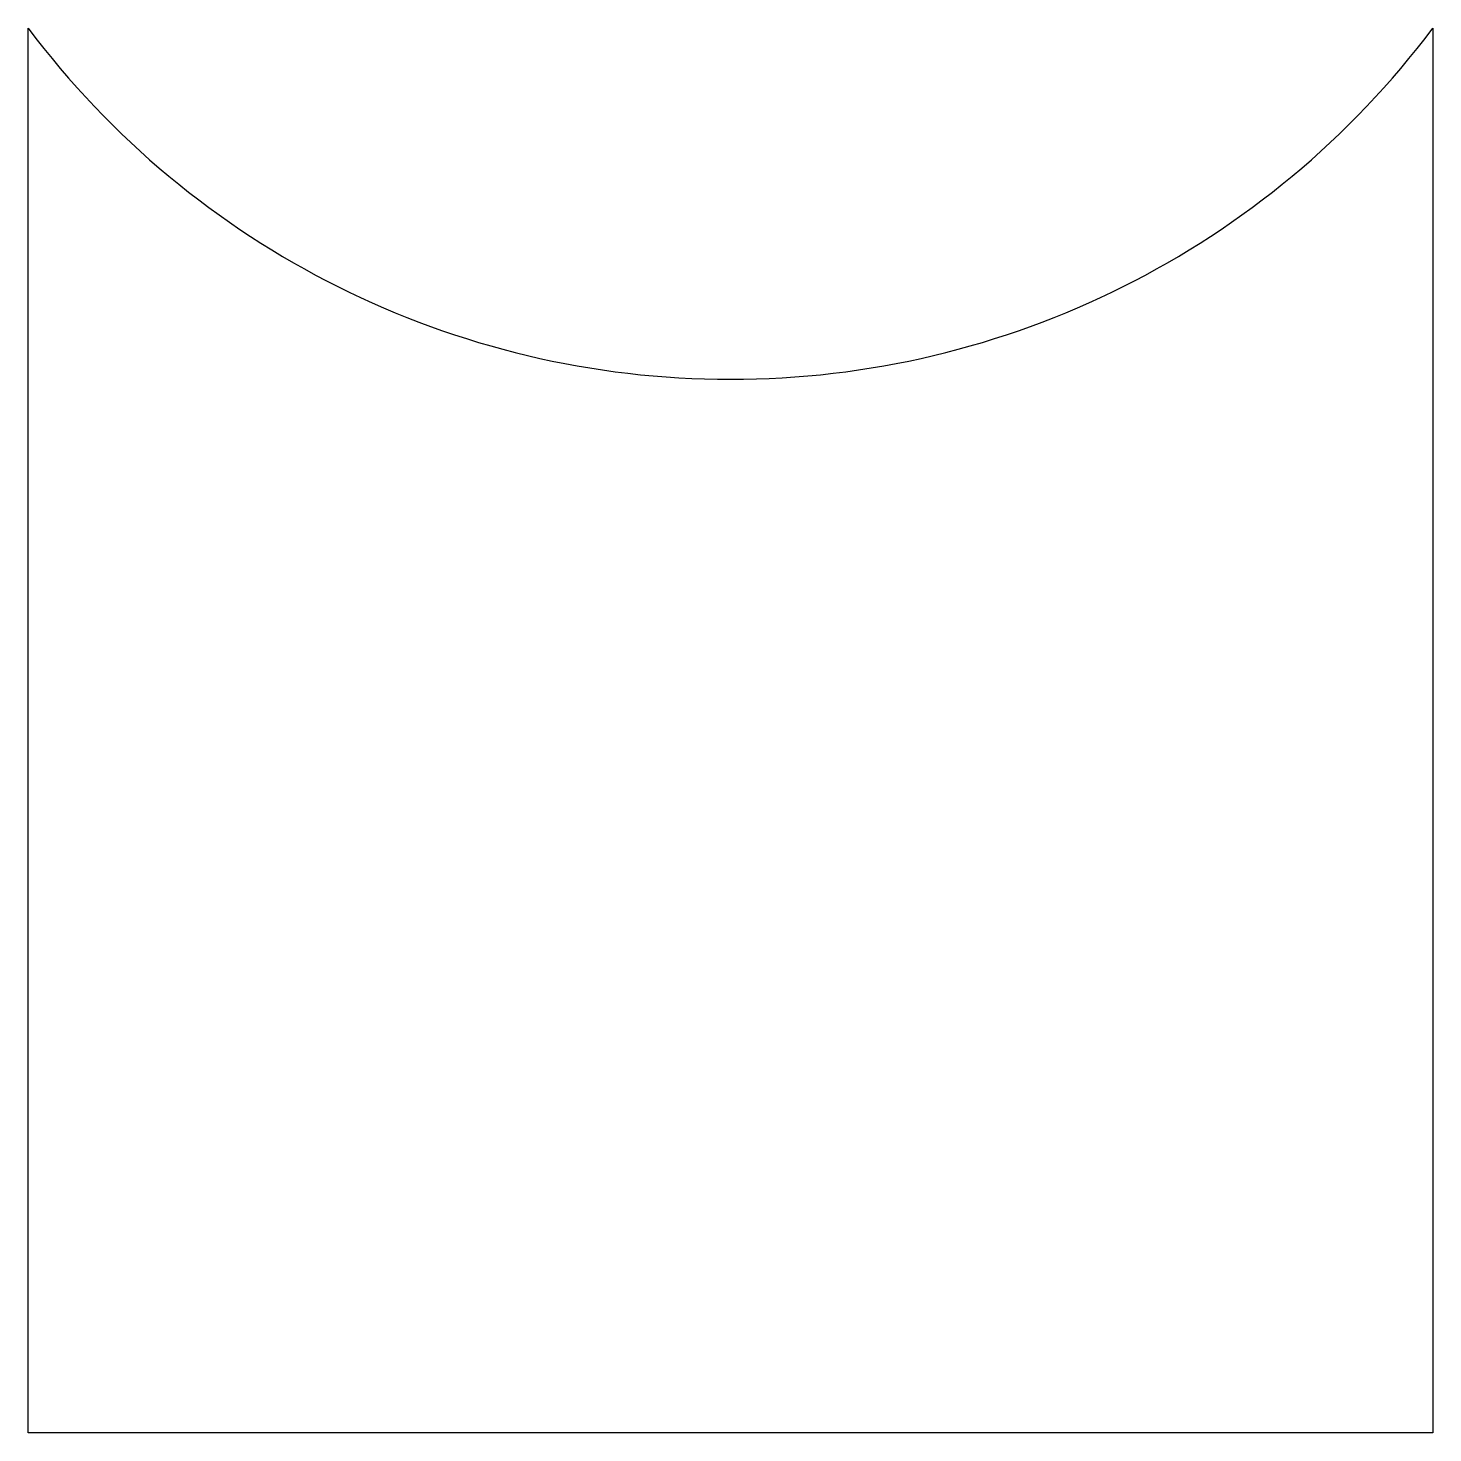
# Model space of a CAD drawing. Header units: millimetres. Extents: x 0 to 40, y 0 to 40.
import ezdxf

# ---------------------------------------------------------------- set-up
doc = ezdxf.new("R2010")
doc.units = ezdxf.units.MM
doc.layers.add('CONTOUR', color=7, linetype='Continuous')

msp = doc.modelspace()

# ---------------------------------------------------------------- linework, layer by layer
at = {"layer": 'CONTOUR'}
msp.add_lwpolyline([(0, 0), (0, 40, 0.5), (40, 40), (40, 0)], format="xyb", close=True, dxfattribs=at)

doc.saveas('drawing.dxf')
